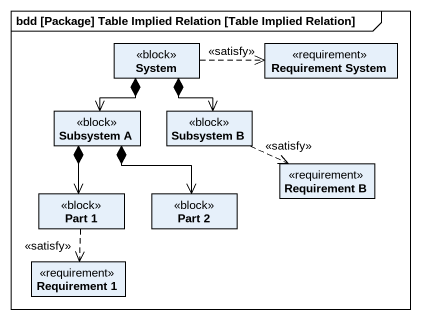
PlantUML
@startuml
mainframe bdd [Package] Table Implied Relation [Table Implied Relation]
hide circle
hide empty members
class System <<block>>
class "Requirement System" as Requirement_System <<requirement>>
class "Subsystem A" as Subsystem_A <<block>>
class "Subsystem B" as Subsystem_B <<block>>
class "Part 1" as Part_1 <<block>>
class "Part 2" as Part_2 <<block>>
class "Requirement B" as Requirement_B <<requirement>>
class "Requirement 1" as Requirement_1 <<requirement>>
System .right.> Requirement_System : <<satisfy>>
System *--> Subsystem_A
System *--> Subsystem_B
Subsystem_A *--> Part_1
Subsystem_A *--> Part_2
Subsystem_B .right.> Requirement_B : <<satisfy>>
Part_1 ..> Requirement_1 : <<satisfy>>
@enduml
